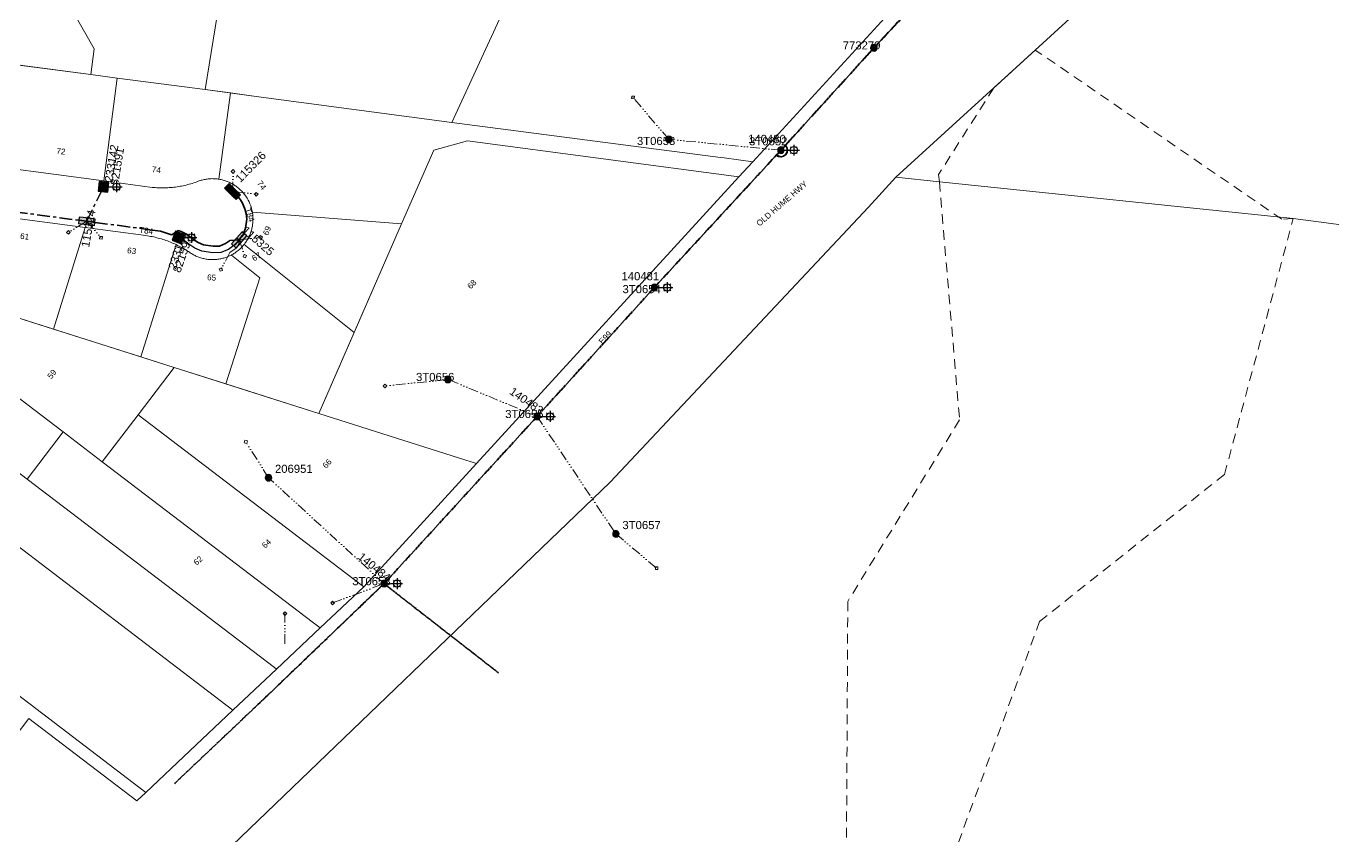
# Model space of a CAD drawing. Header units: metres. Extents: x 267072 to 270320, y 6186424 to 6191197.
# Drawn here: x 268296.5 to 268700.4, y 6186863.2 to 6187113.6 of the extents above; entities that cross this region are included whole.
import ezdxf
from ezdxf.enums import TextEntityAlignment as Align

# ---------------------------------------------------------------- set-up
doc = ezdxf.new("R2010")
doc.units = ezdxf.units.M
for name, pattern in [('Cable Exist OH', [1, 1, 0]), ('Cable Exist UG', [7, 4, -1, 1, -1]), ('Dash', [5, 3, -2]), ('DASHED', [19.05, 12.7, -6.35]), ('PHANTOMX2', [6.6, 3, -0.75, 0.2, -0.75, 0.2, -0.75, 0.2, -0.75])]:
    doc.linetypes.add(name, pattern=pattern)
doc.layers.get('0').update_dxf_attribs({"color": 6})
for name, color, linetype, lineweight in [('_User_HV_Exist', 1, 'Continuous', 35), ('_User_LV_Exist', 5, 'Continuous', 35), ('Cadastre Buildings_SP_EXT', 78, 'Continuous', 15), ('Cadastre Easements_SP_EXT', 58, 'DASHED', 15), ('Cadastre Land Parcels_SP_EXT', 118, 'Continuous', 15), ('Cadastre Roads_SP_EXT', 218, 'Continuous', 15), ('Mains_HV_EXT', 13, 'Continuous', 25), ('Mains_LV_EXT', 163, 'Continuous', 25), ('Mains_LV_SL_EXT', 135, 'Continuous', 25), ('Mains_SL_EXT', 131, 'Continuous', 25), ('Services_SP_EXT', 42, 'PHANTOMX2', 20)]:
    doc.layers.add(name, color=color, linetype=linetype, lineweight=lineweight)
for name, color, linetype in [('Equip_SP_SL_EXT', 7, 'Continuous'), ('SupportsOH_SP_TR_HV_LV_SL_EXT', 7, 'Continuous'), ('SupportsUG_SP_LV_EXT', 7, 'Continuous'), ('SupportsUG_SP_LV_SL_EXT', 7, 'Continuous')]:
    doc.layers.add(name, color=color, linetype=linetype)
doc.styles.add('COLUMN_LABEL', font='arial.ttf', dxfattribs={"height": 2})
doc.styles.add('iecARIAL', font='arial.ttf', dxfattribs={"height": 2})
doc.styles.add('POLE_LABEL', font='arial.ttf', dxfattribs={"height": 2})
doc.styles.add('SL_LABEL', font='arial.ttf', dxfattribs={"height": 2})
doc.styles.get("Standard").update_dxf_attribs({"font": 'arial.ttf'})

# ---------------------------------------------------------------- blocks, each defined once
blk = doc.blocks.new('COLUMN_EXT')
blk.add_hatch(color=256).paths.add_polyline_path([(1.5, -1.5), (1.5, 1.5), (-1.5, 1.5), (-1.5, -1.5)])
blk.add_lwpolyline([(1.5, 1.5), (-1.5, 1.5), (-1.5, -1.5), (1.5, -1.5)], close=True)
at = {"flags": 9}
for tag, style, p in [('STRUCTURE_PLANT_NUMBER', 'POLE_LABEL', (-1.81, -0.03)), ('STREET_CODE', 'COLUMN_LABEL', (-1.81, 0.2))]:
    blk.add_attdef(tag, text='', height=0.2, rotation=180, dxfattribs=dict(at, style=style)).set_placement(p, align=Align.MIDDLE_LEFT)
for tag, p in [('COLUMN_TYPE', (-1.81, 0.4)), ('STREETNAME', (-1.81, 1.6)), ('OWNED_BY', (-1.81, 0.6)), ('LOCATION', (-1.81, 1.4)), ('SUBURB', (-1.81, 1.8)), ('LEGEND', (-1.81, 1.2)), ('USAGE', (-1.81, 1)), ('NOTES', (-1.81, 2)), ('STATE', (-1.81, 0.8))]:
    blk.add_attdef(tag, text='', height=0.2, rotation=180, dxfattribs=at).set_placement(p, align=Align.MIDDLE_LEFT)
at = {"flags": 1}
blk.add_attdef('Z', (-1.81, 2.35), '', height=0.2, rotation=180, dxfattribs=at)
at = {"style": 'COLUMN_LABEL', "width": 0.9, "flags": 8}
blk.add_attdef('ASSET_NUM', text='', height=2, rotation=270, dxfattribs=at).set_placement((2, -4), align=Align.MIDDLE_LEFT)
blk = doc.blocks.new('PILLAR_EXT')
blk.add_hatch(color=256).paths.add_polyline_path([(-2.5, 1), (-2.5, -1), (2.5, -1), (2.5, 1)])
for p, q in [((-2.5, 0), (2.5, 0)), ((0, 1), (0, -1))]:
    blk.add_line(p, q)
at = {"ltscale": 10}
blk.add_line((2.5, 0), (-2.5, 0), dxfattribs=at)
blk.add_lwpolyline([(-2.5, -1), (-1.25, -1), (1.25, -1), (2.5, -1), (2.5, 1), (-2.5, 1)], close=True)
at = {"width": 0.9, "flags": 8}
blk.add_attdef('ASSET_NUM', text='', height=2, rotation=90, dxfattribs=at).set_placement((-2, 4), align=Align.MIDDLE_LEFT)
for tag, p, flags in [('OWNED_BY', (0, -0.2), 9), ('STATE', (0, -0.4), 9), ('SUPPORT_TYPE', (0, -0.6), 9), ('STREETNAME', (0, -1.8), 9), ('SUBURB', (0, -2), 1), ('USAGE', (0, -0.8), 9), ('LEGEND', (0, -1), 9), ('LOCATION', (0, -1.2), 9), ('NOTES', (0, -1.4), 9), ('PARENT', (0, -1.6), 9)]:
    blk.add_attdef(tag, p, '', height=0.2, dxfattribs=dict(flags=flags))
blk = doc.blocks.new('SL_LANTERN_EXT')
at = {"flags": 9}
for tag, p in [('LRATECODE', (-7.4, 0)), ('LOUTREACHVOCAB', (-7.2, 0)), ('LOUTREACH', (-7, 0)), ('LANTNUMBER', (-6.6, 0)), ('LNEW', (-6.4, 0)), ('LMASTVOCAB', (-6.2, 0)), ('LMAST', (-6, 0)), ('LLAMPVOCAB', (-5.8, 0)), ('LLAMP', (-5.6, 0)), ('LEXIST', (-5.4, 0)), ('LCHARGE3PERCENT', (-5.2, 0)), ('LCHARGE3', (-5, 0)), ('LCHARGE2PERCENT', (-4.8, 0)), ('LCHARGE2', (-4.6, 0)), ('LCHARGE1PERCENT', (-4.4, 0)), ('LCHARGE1', (-4.2, 0)), ('LCATEGORY', (-4, 0)), ('LBRACKETVOCAB', (-3.8, 0)), ('LBRACKET', (-3.6, 0)), ('LKINGHEIGHT', (-3.4, 0)), ('CREPLACE', (-3.2, 0)), ('CREMOVE', (-3, 0)), ('CNUMBER', (-2.8, 0)), ('CNEW', (-2.6, 0)), ('CEXIST', (-2.4, 0)), ('USAGE', (-2.2, 0)), ('STATE', (-2, 0)), ('OWNED_BY', (-1.8, 0)), ('ORIENTATION', (-1.6, 0)), ('OPERATING_VOLTAGE', (-1.4, 0)), ('NO_PHASES', (-1.2, 0)), ('LANTERN_TYPE', (-1, 0)), ('LANTERN_PURPOSE', (-0.8, 0)), ('CONTROL_TYPE', (-0.6, 0)), ('CONSTRUCTED_VOLTAGE', (-0.4, 0))]:
    blk.add_attdef(tag, text='', height=0.001, rotation=270, dxfattribs=at).set_placement(p, align=Align.MIDDLE_LEFT)
at = {"style": 'SL_LABEL', "flags": 9}
blk.add_attdef('STREET_CODE', text='', height=0.001, rotation=270, dxfattribs=at).set_placement((0, 0), align=Align.MIDDLE_LEFT)
at = {"flags": 1}
blk.add_attdef('Z', (0, 0), '', height=0.001, rotation=270, dxfattribs=at)
at = {"flags": 9}
for tag, p in [('LREMOVE', (0, -7.6)), ('LREPLACE', (0, -7.8)), ('LTYPE', (0, -8)), ('LTYPEVOCAB', (0, -8.2)), ('LEGEND', (0, -8.4)), ('SUBURB', (0, -8.6)), ('STREETNAME', (0, -8.8)), ('LOCATION', (0, -9)), ('NOTES', (0, -9.2)), ('MAINTAINED_BY', (0, -9.86))]:
    blk.add_attdef(tag, text='', height=0.001, dxfattribs=at).set_placement(p, align=Align.MIDDLE_LEFT)
blk.add_attdef('OPERATED_BY', (0, -9.61), '', height=0.001, dxfattribs=at)
blk.add_wipeout([(5.69, 0), (5.06, -1.06), (4, -1.69), (2.94, -1.06), (2.31, 0), (2.94, 1.06), (4, 1.69), (5.06, 1.06)])
for p, q in [((0, 0), (4, 0)), ((2.94, 1.06), (3.2, 0.8)), ((4, 1.69), (4, 0)), ((5.06, 1.06), (4.8, 0.8)), ((2.94, -1.06), (3.2, -0.8)), ((4, 0), (5.69, 0)), ((4, 0), (4, -1.69)), ((5.06, -1.06), (4.8, -0.8))]:
    blk.add_line(p, q)
blk.add_circle((4, 0), 1.12)
at = {"width": 0.9}
blk.add_attdef('LNUMBER', text='', height=1, dxfattribs=at).set_placement((7, -1), align=Align.MIDDLE_LEFT)
blk = doc.blocks.new('CCP_EXT')
blk.add_wipeout([(0, 0.57), (0.57, 0), (0, -0.57), (-0.57, 0)])
blk.add_lwpolyline([(-0.57, 0), (0, 0.57), (0.57, 0), (0, -0.57), (-0.57, 0)])
at = {"flags": 1}
blk.add_attdef('Z', (0, 0), '', height=0.2, dxfattribs=at)
at = {"flags": 9}
for tag, p in [('CCP_TYPE', (0, 0)), ('CONSTRUCTED_VOLTAGE', (0, -0.2)), ('OPERATING_VOLTAGE', (0, -0.6)), ('ORIENTATION', (0, -0.8)), ('OWNED_BY', (0, -1)), ('STATE', (0, -1.8)), ('NO_PHASES', (0, -0.4)), ('USAGE', (0, -1.2)), ('LEGEND', (0, -1.4)), ('LIFE_SUPPORT', (0, -1.6)), ('NOTES', (0, -2))]:
    blk.add_attdef(tag, text='', height=0.2, dxfattribs=at).set_placement(p, align=Align.MIDDLE_LEFT)
blk = doc.blocks.new('POLE_EXT')
blk.add_hatch(color=256).paths.add_polyline_path([(-1, 0, 1), (1, 0, 1)])
blk.add_lwpolyline([(-1, 0, 1), (1, 0, 1)], format="xyb", close=True)
at = {"flags": 8}
blk.add_attdef('pNumber', text='', height=2, dxfattribs=at).set_placement((2.5, 2.5), align=Align.MIDDLE_CENTER)
at = {"style": 'POLE_LABEL', "flags": 9}
for tag, p in [('STRUCTURE_PLANT_NUMBER', (1.35, 0.03)), ('STREET_CODE', (1.35, -0.2))]:
    blk.add_attdef(tag, text='', height=0.2, dxfattribs=at).set_placement(p, align=Align.MIDDLE_LEFT)
at = {"flags": 9}
for tag, p in [('OWNED_BY', (1.35, -0.4)), ('SPECIAL_USE', (1.35, -0.8)), ('STATE', (1.35, -1)), ('cLV', (1.35, -1.4)), ('hDepth', (1.35, -1.6)), ('hDia', (1.35, -1.8)), ('cHV', (1.35, -2)), ('cLinedev', (1.35, -3.4)), ('pExisting', (1.35, -3.8)), ('PARENT', (1.35, -0.6)), ('USAGE', (1.35, -1.2)), ('LBRACKET', (1.35, -2.2)), ('LExisting', (1.35, -2.4)), ('LANTNUMBER', (1.35, -2.6)), ('LOther', (1.35, -2.8)), ('LRemove', (1.35, -3)), ('LEGEND', (1.35, -3.2)), ('LOCATION', (1.35, -3.6)), ('PFNUMBER', (1.35, -4)), ('pFooting', (1.35, -4.4)), ('pNew', (1.35, -4.6)), ('pRelocate', (1.35, -5)), ('pRemove', (1.35, -5.2)), ('pReplace', (1.35, -5.4)), ('pStay', (1.35, -5.6)), ('pType', (1.35, -5.8)), ('cspan', (1.35, -6)), ('STREETNAME', (1.35, -6.2)), ('SUBURB', (1.35, -6.4)), ('OPERATED_BY', (1.36, -7.01)), ('NEWPFNUMBER', (1.35, -4.2)), ('NOTES', (1.35, -6.6)), ('MAINTAINED_BY', (1.36, -6.81))]:
    blk.add_attdef(tag, text='', height=0.2, dxfattribs=at).set_placement(p, align=Align.MIDDLE_LEFT)
at = {"flags": 1}
blk.add_attdef('Z', (1.35, -7.33), '', height=0.2, dxfattribs=at)

msp = doc.modelspace()

# ---------------------------------------------------------------- linework, layer by layer
at = {"layer": '_User_LV_Exist', "linetype": 'Cable Exist UG'}
for points in [[(268254.3959, 6187066.0902), (268256.1787, 6187066.5039), (268256.1787, 6187066.5039), (268262.0025, 6187064.6639), (268262.204, 6187064.4766), (268262.204, 6187064.4766), (268271.5623, 6187055.4664), (268271.831, 6187055.6819), (268271.831, 6187055.6819), (268276.3682, 6187059.2108), (268279.0872, 6187058.0359), (268279.0872, 6187058.0359), (268315.2543, 6187053.2354)], [(268362.3783, 6187047.4815), (268363.3397, 6187048.8386), (268363.3397, 6187048.8386), (268363.5934, 6187049.1969), (268364.3474, 6187051.116), (268364.7701, 6187053.8637), (268364.4834, 6187055.6686), (268364.3698, 6187056.234), (268364.2296, 6187056.7796), (268364.0595, 6187057.3179), (268363.8621, 6187057.8457), (268363.6365, 6187058.3603), (268363.3827, 6187058.8644), (268363.1024, 6187059.3543), (268362.7975, 6187059.8264), (268362.4662, 6187060.2827), (268362.1114, 6187060.7206), (268361.7332, 6187061.1392), (268361.3344, 6187061.5358), (268360.3347, 6187062.4224)]]:
    msp.add_lwpolyline(points, dxfattribs=at)
at = {"layer": 'Cadastre Easements_SP_EXT', "linetype": 'Dash'}
msp.add_lwpolyline([(268581.1844, 6186851.7876), (268609.7565, 6186929.5097), (268666.8758, 6186974.9383), (268688.1207, 6187054.0749), (268684.5905, 6187053.8507), (268608.4086, 6187106.1789), (268608.4086, 6187106.1789), (268595.5668, 6187094.4466), (268578.5391, 6187067.7318), (268578.7635, 6187065.4352), (268585.0119, 6186991.8345), (268550.4603, 6186935.7228), (268550.0589, 6186860.4247)], dxfattribs=at)
at = {"layer": 'Cadastre Land Parcels_SP_EXT', "linetype": 'Continuous'}
for points in [[(268648.5073, 6187264.8682), (268620.5603, 6187272.0166), (268616.109, 6187273.1545), (268606.1728, 6187275.6963), (268589.1609, 6187284.8874), (268579.6731, 6187290.0141), (268568.4304, 6187296.0883), (268513.1642, 6187223.223), (268496.1959, 6187232.3843), (268467.3684, 6187169.3209), (268444.7186, 6187119.7703), (268428.0441, 6187083.7373), (268511.0793, 6187072.9657), (268512.2828, 6187072.8065), (268521.1187, 6187071.6434), (268573.2217, 6187128.5935), (268590.1513, 6187147.0966), (268596.5126, 6187154.0492), (268606.081, 6187164.5073), (268648.5073, 6187264.8682)], [(268931.0824, 6187161.4249), (268932.5758, 6187172.464), (268786.483, 6187219.4797), (268754.5947, 6187239.7343), (268734.934, 6187221.7715), (268712.6679, 6187201.4298), (268608.4085, 6187106.179), (268595.5669, 6187094.4466), (268565.3375, 6187066.8293), (268578.7636, 6187065.4351), (268688.1208, 6187054.0747), (268912.558, 6187024.4701), (268931.0824, 6187161.4249)], [(268317.572, 6187106.4978), (268311.2142, 6187117.8232), (268311.8962, 6187128.4433), (268331.7732, 6187154.7351), (268308.0122, 6187157.8865), (268267.9598, 6187104.976), (268316.5433, 6187098.5793), (268317.572, 6187106.4978)], [(268324.6397, 6187097.5133), (268316.5432, 6187098.5793), (268293.4661, 6187101.6174), (268289.4134, 6187069.8315), (268320.5458, 6187065.7224), (268324.6397, 6187097.5133)], [(268359.6427, 6187092.9057), (268351.8795, 6187093.9272), (268324.6397, 6187097.5133), (268320.5458, 6187065.7224), (268335.451, 6187063.7276), (268335.9328, 6187063.6809), (268336.4144, 6187063.6421), (268336.8974, 6187063.6114), (268337.3803, 6187063.5876), (268337.863, 6187063.5707), (268338.3471, 6187063.5619), (268338.8294, 6187063.5609), (268339.3132, 6187063.567), (268339.7967, 6187063.582), (268340.2793, 6187063.6031), (268340.7625, 6187063.632), (268341.2439, 6187063.6678), (268341.725, 6187063.7127), (268342.206, 6187063.7645), (268342.6851, 6187063.8231), (268343.1642, 6187063.8898), (268343.6412, 6187063.9633), (268344.1174, 6187064.0458), (268344.5925, 6187064.1343), (268345.0658, 6187064.2306), (268345.5372, 6187064.3338), (268346.0085, 6187064.4461), (268346.4763, 6187064.5632), (268346.943, 6187064.6893), (268347.4071, 6187064.8222), (268347.8686, 6187064.963), (268348.3291, 6187065.1108), (268348.7869, 6187065.2644), (268349.2421, 6187065.4261), (268349.6945, 6187065.5955), (268349.9902, 6187065.7043), (268350.2903, 6187065.8054), (268350.5913, 6187065.8984), (268350.895, 6187065.9845), (268351.2006, 6187066.0628), (268351.5089, 6187066.1322), (268351.8181, 6187066.1946), (268352.1291, 6187066.2491), (268352.4413, 6187066.2956), (268352.7544, 6187066.3343), (268353.0685, 6187066.3651), (268353.3837, 6187066.3878), (268353.6991, 6187066.4026), (268354.0155, 6187066.4095), (268354.3305, 6187066.4074), (268354.6464, 6187066.3984), (268354.9627, 6187066.3803), (268355.2773, 6187066.3553), (268355.5914, 6187066.3224), (268355.9049, 6187066.2804), (268356.0977, 6187066.2504), (268359.6427, 6187092.9057)], [(268428.044, 6187083.7373), (268367.6682, 6187091.8488), (268359.6427, 6187092.9057), (268356.0977, 6187066.2504), (268356.2169, 6187066.2315), (268356.5284, 6187066.1745), (268356.8374, 6187066.1086), (268357.1451, 6187066.0357), (268357.4513, 6187065.9557), (268357.7544, 6187065.8668), (268358.0561, 6187065.7708), (268358.3554, 6187065.6669), (268358.6517, 6187065.5558), (268358.9448, 6187065.4377), (268359.2357, 6187065.3117), (268359.5226, 6187065.1785), (268359.8064, 6187065.0373), (268360.0862, 6187064.8891), (268360.3622, 6187064.7348), (268360.6357, 6187064.5724), (268360.9037, 6187064.404), (268361.167, 6187064.2285), (268361.427, 6187064.0469), (268361.6815, 6187063.8583), (268362.2047, 6187063.4395), (268362.7063, 6187062.9923), (268363.1815, 6187062.5196), (268363.6316, 6187062.0214), (268364.0535, 6187061.5006), (268364.4479, 6187060.9572), (268364.8114, 6187060.3941), (268365.1449, 6187059.8115), (268365.4468, 6187059.2121), (268365.716, 6187058.5979), (268365.9509, 6187057.97), (268366.1532, 6187057.3303), (268366.3202, 6187056.6798), (268366.452, 6187056.0225), (268412.541, 6187052.4167), (268422.4804, 6187075.2503), (268432.9511, 6187078.0629), (268516.7423, 6187067.0185), (268521.1186, 6187071.6435), (268512.2827, 6187072.8066), (268511.0793, 6187072.9657), (268428.044, 6187083.7373)], [(268516.7424, 6187067.0185), (268432.9512, 6187078.0629), (268422.4805, 6187075.2503), (268412.5411, 6187052.4167), (268387.0205, 6186993.7932), (268430.4294, 6186980.0439), (268435.6813, 6186978.33), (268516.7424, 6187067.0185)], [(268412.541, 6187052.4167), (268366.452, 6187056.0225), (268366.5016, 6187055.7152), (268366.5432, 6187055.4058), (268366.578, 6187055.0963), (268366.6039, 6187054.7855), (268366.6224, 6187054.4745), (268366.6334, 6187054.1634), (268366.6363, 6187053.8511), (268366.6317, 6187053.5395), (268366.6189, 6187053.2278), (268366.5985, 6187052.9169), (268366.5708, 6187052.6067), (268366.5348, 6187052.2964), (268366.4914, 6187051.9869), (268366.4397, 6187051.6792), (268366.3797, 6187051.3732), (268366.3131, 6187051.0681), (268366.2391, 6187050.7648), (268366.1576, 6187050.4633), (268366.0677, 6187050.1646), (268365.9712, 6187049.8677), (268365.8664, 6187049.5736), (268365.755, 6187049.2822), (268365.6361, 6187048.9928), (268365.5104, 6187048.7081), (268365.3765, 6187048.4251), (268365.2359, 6187048.145), (268365.0903, 6187047.8698), (268364.9362, 6187047.5984), (268364.7763, 6187047.3307), (268364.6106, 6187047.0669), (268364.4365, 6187046.8079), (268364.2574, 6187046.5527), (268364.0715, 6187046.3022), (268363.8798, 6187046.0567), (268397.9407, 6187018.8789), (268412.541, 6187052.4167)], [(268342.9086, 6187046.0053), (268342.464, 6187046.2141), (268342.0172, 6187046.4158), (268341.5655, 6187046.6096), (268341.1124, 6187046.7973), (268340.6552, 6187046.9779), (268340.1967, 6187047.1516), (268339.7342, 6187047.3182), (268339.2686, 6187047.4777), (268338.8006, 6187047.6302), (268338.3304, 6187047.7757), (268337.8587, 6187047.9132), (268337.3839, 6187048.0436), (268336.9085, 6187048.1662), (268336.43, 6187048.2805), (268335.9516, 6187048.389), (268335.4702, 6187048.4885), (268334.9872, 6187048.581), (268334.5029, 6187048.6654), (268334.017, 6187048.7418), (268333.5306, 6187048.8113), (268314.823, 6187051.3174), (268304.9382, 6187019.8759), (268331.9462, 6187011.2944), (268342.9086, 6187046.0053)], [(268354.2092, 6187041.3745), (268353.8942, 6187041.3776), (268353.5799, 6187041.3887), (268353.2661, 6187041.4077), (268352.9522, 6187041.4348), (268352.6397, 6187041.4697), (268352.3278, 6187041.5128), (268352.0166, 6187041.5628), (268351.7077, 6187041.6207), (268351.4001, 6187041.6877), (268351.0941, 6187041.7616), (268350.7904, 6187041.8436), (268350.4881, 6187041.9326), (268350.1889, 6187042.0296), (268349.8919, 6187042.1346), (268349.5981, 6187042.2467), (268349.3057, 6187042.3669), (268349.0182, 6187042.493), (268348.7321, 6187042.6272), (268348.45, 6187042.7674), (268348.1718, 6187042.9157), (268347.8975, 6187043.071), (268347.6272, 6187043.2334), (268347.3608, 6187043.4029), (268347.0984, 6187043.5784), (268346.6968, 6187043.85), (268346.2919, 6187044.1165), (268345.8815, 6187044.3749), (268345.468, 6187044.6273), (268345.0514, 6187044.8736), (268344.6291, 6187045.1138), (268344.2045, 6187045.347), (268343.7759, 6187045.5722), (268343.3435, 6187045.7922), (268342.9086, 6187046.0053), (268331.9462, 6187011.2944), (268342.2526, 6187008.0189), (268358.2485, 6187002.936), (268368.7076, 6187035.7857), (268359.9484, 6187042.8079), (268359.6675, 6187042.6636), (268359.3849, 6187042.5281), (268359.0971, 6187042.3987), (268358.8074, 6187042.278), (268358.5151, 6187042.1643), (268358.2194, 6187042.0574), (268357.9201, 6187041.9584), (268357.6199, 6187041.8664), (268357.3169, 6187041.7832), (268357.0129, 6187041.706), (268356.7063, 6187041.6377), (268356.3971, 6187041.5772), (268356.0876, 6187041.5248), (268355.7771, 6187041.4792), (268355.4647, 6187041.4426), (268355.1522, 6187041.4129), (268354.8386, 6187041.3922), (268354.524, 6187041.3794), (268354.2092, 6187041.3745)], [(268397.9407, 6187018.8789), (268363.8798, 6187046.0567), (268363.6878, 6187045.8231), (268363.4906, 6187045.5943), (268363.2877, 6187045.3694), (268363.0796, 6187045.1503), (268362.8665, 6187044.9361), (268362.6483, 6187044.7276), (268362.4242, 6187044.5241), (268362.1958, 6187044.3254), (268361.964, 6187044.1325), (268361.7263, 6187043.9466), (268361.4843, 6187043.7654), (268361.2372, 6187043.5902), (268360.9876, 6187043.4207), (268360.7335, 6187043.2582), (268360.4753, 6187043.1015), (268360.2136, 6187042.9518), (268359.9484, 6187042.8079), (268368.7076, 6187035.7857), (268358.2485, 6187002.936), (268387.0204, 6186993.7933), (268397.9407, 6187018.8789)], [(268331.1382, 6186993.4179), (268342.2527, 6187008.0188), (268265.1435, 6187032.5216), (268259.4613, 6187025.0602), (268307.9365, 6186988.0973), (268320.055, 6186978.8565), (268331.1382, 6186993.4179)], [(268307.9365, 6186988.0973), (268259.4613, 6187025.0602), (268248.3804, 6187010.5088), (268296.8589, 6186973.546), (268307.9365, 6186988.0973)], [(268435.6813, 6186978.33), (268430.4294, 6186980.0439), (268387.0205, 6186993.7932), (268342.2527, 6187008.0188), (268331.1382, 6186993.4179), (268397.5063, 6186942.8355), (268400.8544, 6186940.2414), (268435.6813, 6186978.33)], [(268400.8544, 6186940.2414), (268397.5063, 6186942.8355), (268331.1382, 6186993.4179), (268320.055, 6186978.8565), (268385.343, 6186929.0751), (268387.3808, 6186927.521), (268400.8544, 6186940.2414)], [(268387.3808, 6186927.521), (268385.343, 6186929.0751), (268320.055, 6186978.8565), (268307.9365, 6186988.0973), (268296.8589, 6186973.546), (268373.2375, 6186915.3102), (268373.9065, 6186914.8005), (268387.3808, 6186927.521)], [(268347.1102, 6186889.4966), (268360.433, 6186902.0771), (268285.777, 6186958.9985), (268274.7062, 6186944.4424), (268263.6354, 6186929.8862), (268333.4854, 6186876.63), (268347.1102, 6186889.4966)], [(268263.6354, 6186929.8862), (268259.053, 6186933.3798), (268247.9638, 6186918.837), (268236.8746, 6186904.2943), (268241.4578, 6186900.7999), (268277.4164, 6186873.3843), (268279.7594, 6186876.4583), (268297.374, 6186899.5588), (268330.788, 6186874.0835), (268333.4854, 6186876.63), (268263.6354, 6186929.8862)]]:
    msp.add_lwpolyline(points, close=True, dxfattribs=at)
for points in [[(268311.2141, 6187117.8232), (268317.5719, 6187106.4978), (268316.5432, 6187098.5793), (268324.6397, 6187097.5133), (268351.8795, 6187093.9272), (268361.2378, 6187151.859)], [(268361.2378, 6187151.859), (268351.8795, 6187093.9272), (268367.6682, 6187091.8488), (268428.044, 6187083.7373), (268444.7185, 6187119.7703)], [(268912.558, 6187024.4701), (268688.1208, 6187054.0747), (268578.7636, 6187065.4351), (268565.3375, 6187066.8293), (268556.896, 6187057.6401), (268477.0553, 6186972.601), (268352.2364, 6186852.664), (268324.8152, 6186826.7495), (268413.5629, 6186811.7353), (268523.2139, 6186794.394), (268528.5455, 6186793.5814), (268867.4685, 6186741.9512)], [(268265.1434, 6187032.5216), (268304.9382, 6187019.8759), (268314.823, 6187051.3174), (268314.823, 6187051.3174), (268278.8677, 6187056.0634)]]:
    msp.add_lwpolyline(points, dxfattribs=at)
at = {"layer": 'Mains_HV_EXT', "linetype": 'Continuous'}
msp.add_lwpolyline([(268528.4367, 6187073.7462, 0.99999985), (268531.1898, 6187076.7011)], format="xyb", dxfattribs=at)
at = {"layer": 'Mains_LV_EXT', "linetype": 'Continuous'}
msp.add_lwpolyline([(268528.3777, 6187073.6832, 0.97642248), (268531.175, 6187076.6851)], format="xyb", dxfattribs=at)
at = {"layer": 'Mains_LV_EXT', "linetype": 'Cable Exist UG'}
for points in [[(268254.3959, 6187066.0902), (268256.1787, 6187066.5039), (268256.1787, 6187066.5039), (268262.0025, 6187064.6639), (268262.204, 6187064.4766), (268262.204, 6187064.4766), (268271.5623, 6187055.4664), (268271.831, 6187055.6819), (268271.831, 6187055.6819), (268276.3682, 6187059.2108), (268279.0872, 6187058.0359), (268279.0872, 6187058.0359), (268315.2543, 6187053.2354)], [(268362.3783, 6187047.4815), (268363.3397, 6187048.8386), (268363.3397, 6187048.8386), (268363.5934, 6187049.1969), (268364.3474, 6187051.116), (268364.7701, 6187053.8637), (268364.4834, 6187055.6686), (268364.3698, 6187056.234), (268364.2296, 6187056.7796), (268364.0595, 6187057.3179), (268363.8621, 6187057.8457), (268363.6365, 6187058.3603), (268363.3827, 6187058.8644), (268363.1024, 6187059.3543), (268362.7975, 6187059.8264), (268362.4662, 6187060.2827), (268362.1114, 6187060.7206), (268361.7332, 6187061.1392), (268361.3344, 6187061.5358), (268360.3347, 6187062.4224)]]:
    msp.add_lwpolyline(points, dxfattribs=at)

# ---------------------------------------------------------------- block references
at = {"layer": 'SupportsOH_SP_TR_HV_LV_SL_EXT'}
ref = msp.add_blockref('POLE_EXT', (268558.5634, 6187106.8731), dxfattribs=at)
ref.add_attrib('ASSET_NUM', '773279', dxfattribs={"layer": '0', "height": 2.5, "style": 'POLE_LABEL'}).set_placement((268560.5634, 6187107.6231), align=Align.MIDDLE_RIGHT)
ref = msp.add_blockref('POLE_EXT', (268495.1467, 6187078.5702), dxfattribs=at)
ref.add_attrib('ASSET_NUM', '3T0653', dxfattribs={"layer": '0', "height": 2.5, "style": 'POLE_LABEL'}).set_placement((268497.1467, 6187079.3202), align=Align.TOP_RIGHT)
ref = msp.add_blockref('POLE_EXT', (268426.878, 6187004.354), dxfattribs=at)
ref.add_attrib('ASSET_NUM', '3T0656', dxfattribs={"layer": '0', "height": 2.5, "style": 'POLE_LABEL'}).set_placement((268428.878, 6187005.104), align=Align.MIDDLE_RIGHT)
ref = msp.add_blockref('POLE_EXT', (268371.434, 6186973.964), dxfattribs=at)
ref.add_attrib('ASSET_NUM', '206951', dxfattribs={"layer": '0', "height": 2.5, "style": 'POLE_LABEL'}).set_placement((268373.434, 6186974.714), align=Align.BOTTOM_LEFT)
ref = msp.add_blockref('POLE_EXT', (268478.809, 6186956.569), dxfattribs=at)
ref.add_attrib('ASSET_NUM', '3T0657', dxfattribs={"layer": '0', "height": 2.5, "style": 'POLE_LABEL'}).set_placement((268480.809, 6186957.319), align=Align.BOTTOM_LEFT)
at = {"layer": 'SupportsUG_SP_LV_EXT'}
ref = msp.add_blockref('PILLAR_EXT', (268360.3346, 6187062.4224), dxfattribs=dict(at, rotation=315.4403326567901))
ref.add_attrib('ASSET_NUM', '115326', dxfattribs={"layer": '0', "height": 2.5, "rotation": 45.440333, "style": 'iecARIAL'}).set_placement((268361.8346, 6187065.9224), align=Align.MIDDLE_LEFT)
ref = msp.add_blockref('PILLAR_EXT', (268315.274, 6187053.2328), dxfattribs=dict(at, rotation=172.6542312564728))
ref.add_attrib('ASSET_NUM', '115324', dxfattribs={"layer": '0', "height": 2.5, "rotation": 79.999629, "style": 'iecARIAL'}).set_placement((268316.774, 6187056.7328), align=Align.MIDDLE_RIGHT)
ref = msp.add_blockref('PILLAR_EXT', (268362.3784, 6187047.4815), dxfattribs=dict(at, rotation=228.7653625595916))
ref.add_attrib('ASSET_NUM', '115325', dxfattribs={"layer": '0', "height": 2.5, "rotation": 318.765362, "style": 'iecARIAL'}).set_placement((268363.8784, 6187050.9815), align=Align.MIDDLE_LEFT)
at = {"layer": 'SupportsUG_SP_LV_SL_EXT'}
ref = msp.add_blockref('COLUMN_EXT', (268320.4735, 6187063.9063), dxfattribs=dict(at, rotation=354.2280153921122))
ref.add_attrib('ASSET_NUM', '821591', dxfattribs={"layer": '0', "height": 2.5, "rotation": 80.738465, "style": 'COLUMN_LABEL'}).set_placement((268322.4735, 6187064.6563), align=Align.TOP_LEFT)
ref = msp.add_blockref('COLUMN_EXT', (268343.59, 6187048.214), dxfattribs=dict(at, rotation=338.6930164674172))
ref.add_attrib('ASSET_NUM', '821592', dxfattribs={"layer": '0', "height": 2.5, "rotation": 71.016783, "style": 'COLUMN_LABEL'}).set_placement((268345.59, 6187048.964), align=Align.TOP_RIGHT)

# ---------------------------------------------------------------- texts
at = {"layer": 'Cadastre Land Parcels_SP_EXT'}
for s, rotation, p in [('72', 352.569438, (268305.799, 6187074.1685)), ('74', 352.557559, (268335.2955, 6187068.4502)), ('74', 306.406183, (268367.7924, 6187064.9631)), ('69', 70.261811, (268371.3419, 6187048.7)), ('61', 352.568761, (268294.5737, 6187047.8478)), ('63', 352.524263, (268327.6534, 6187043.4023)), ('67', 33.120687, (268367.0173, 6187040.783)), ('65', 355.935814, (268352.4036, 6187035.0584)), ('68', 46.693974, (268433.978, 6187032.1309)), ('59', 51.78339, (268304.3312, 6187004.3288)), ('66', 48.125122, (268389.269, 6186976.6687)), ('64', 42.561741, (268370.3796, 6186951.9912)), ('62', 42.302635, (268349.2455, 6186946.7438))]:
    msp.add_text(s, height=1.8, rotation=rotation, dxfattribs=at).set_placement(p)
at = {"layer": 'Cadastre Roads_SP_EXT'}
msp.add_text('OLD HUME HWY', height=1.8, rotation=40.775924, dxfattribs=at).set_placement((268523.1424, 6187051.5541))
at = {"layer": 'Mains_LV_EXT'}
for s, rotation, p in [('T84', 287.546066, (268364.1503, 6187057.0308)), ('T84', 352.439395, (268331.3794, 6187049.7275)), ('E99', 45.580739, (268474.5741, 6187015.0542))]:
    msp.add_text(s, height=1.8, rotation=rotation, dxfattribs=at).set_placement(p)

# ---------------------------------------------------------------- next in the draw order: block references
at = {"layer": 'Equip_SP_SL_EXT'}
ref = msp.add_blockref('SL_LANTERN_EXT', (268529.8038, 6187075.2104), dxfattribs=at)
ref.add_attrib('ASSET_NUM', '140480', dxfattribs={"layer": '0', "height": 2.5, "style": 'iecARIAL'}).set_placement((268531.3038, 6187076.7104), align=Align.BOTTOM_RIGHT)
ref = msp.add_blockref('SL_LANTERN_EXT', (268320.4735, 6187063.9063), dxfattribs=at)
ref.add_attrib('ASSET_NUM', '233142', dxfattribs={"layer": '0', "height": 2.5, "rotation": 80.738465, "style": 'iecARIAL'}).set_placement((268321.9735, 6187065.4063), align=Align.MIDDLE_LEFT)
ref = msp.add_blockref('SL_LANTERN_EXT', (268343.59, 6187048.214), dxfattribs=at)
ref.add_attrib('ASSET_NUM', '233143', dxfattribs={"layer": '0', "height": 2.5, "rotation": 72.552694, "style": 'iecARIAL'}).set_placement((268345.09, 6187049.714), align=Align.MIDDLE_RIGHT)
ref = msp.add_blockref('SL_LANTERN_EXT', (268490.6763, 6187032.7606), dxfattribs=at)
ref.add_attrib('ASSET_NUM', '140481', dxfattribs={"layer": '0', "height": 2.5, "style": 'iecARIAL'}).set_placement((268492.1763, 6187034.2606), align=Align.BOTTOM_RIGHT)
ref = msp.add_blockref('SL_LANTERN_EXT', (268454.4416, 6186992.9114), dxfattribs=at)
ref.add_attrib('ASSET_NUM', '140483', dxfattribs={"layer": '0', "height": 2.5, "rotation": 325.127394, "style": 'iecARIAL'}).set_placement((268455.9416, 6186994.4114), align=Align.MIDDLE_RIGHT)
ref = msp.add_blockref('SL_LANTERN_EXT', (268407.1631, 6186941.2127), dxfattribs=at)
ref.add_attrib('ASSET_NUM', '140484', dxfattribs={"layer": '0', "height": 2.5, "rotation": 320.760312, "style": 'iecARIAL'}).set_placement((268408.6631, 6186942.7127), align=Align.MIDDLE_RIGHT)
at = {"layer": 'Services_SP_EXT'}
for p, rotation in [((268484.0736, 6187091.5072), 129.3361953834932), ((268360.5085, 6187068.6259), 273.4403326066755), ((268367.6336, 6187061.6094), 177.4403324640036), ((268319.6576, 6187048.1305), 130.6542313391935), ((268369.0582, 6187048.2754), 186.7653626226214), ((268364.1266, 6187042.4234), 109.0670312483023), ((268356.7181, 6187038.306), 62.29718956285576), ((268407.483, 6187002.277), 184.9110551526757), ((268364.431, 6186985.039), 121.0788730724907), ((268491.367, 6186945.989), 318.7394993535622), ((268391.2408, 6186935.2327), 90.0000000000002), ((268376.5014, 6186931.9465), 88.71569366471208)]:
    msp.add_blockref('CCP_EXT', p, dxfattribs=dict(at, rotation=rotation))
msp.add_blockref('CCP_EXT', (268309.5822, 6187049.7756), dxfattribs=at)

# ---------------------------------------------------------------- next in the draw order: linework, layer by layer
at = {"layer": '_User_HV_Exist', "linetype": 'Cable Exist OH'}
for points in [[(268529.8037, 6187075.2105), (268558.5635, 6187106.8732), (268581.6254, 6187131.8526), (268609.4971, 6187162.3153)], [(268368.1684, 6186903.7981), (268407.1631, 6186941.2127), (268454.4417, 6186992.9114), (268490.6763, 6187032.7605), (268529.7906, 6187075.1962)]]:
    msp.add_lwpolyline(points, dxfattribs=at)
at = {"layer": '_User_HV_Exist', "linetype": 'Continuous'}
msp.add_lwpolyline([(268528.4367, 6187073.7462, 0.99999985), (268531.1898, 6187076.7011)], format="xyb", dxfattribs=at)
at = {"layer": '_User_LV_Exist', "linetype": 'Cable Exist OH'}
for points in [[(268529.7906, 6187075.1962), (268558.5635, 6187106.8732), (268581.67, 6187131.4367), (268609.4791, 6187162.2955)], [(268490.5783, 6187032.6566), (268490.6763, 6187032.7605), (268529.8037, 6187075.2105)], [(268454.4416, 6186992.9114), (268490.5783, 6187032.6566)], [(268407.1631, 6186941.2127), (268454.4416, 6186992.9114)], [(268368.1684, 6186903.7981), (268407.1631, 6186941.2127)]]:
    msp.add_lwpolyline(points, dxfattribs=at)
at = {"layer": '_User_LV_Exist', "linetype": 'Continuous'}
msp.add_lwpolyline([(268528.3777, 6187073.6832, 0.97642248), (268531.175, 6187076.6851)], format="xyb", dxfattribs=at)
at = {"layer": '_User_LV_Exist', "linetype": 'Cable Exist UG'}
msp.add_lwpolyline([(268315.2543, 6187053.2354), (268317.7305, 6187052.9067), (268317.7305, 6187052.9067), (268334.7957, 6187050.6417), (268338.0842, 6187050.1973), (268341.1817, 6187049.1952), (268341.6107, 6187049.0204), (268343.4968, 6187050.4116), (268343.4968, 6187050.4116), (268344.4157, 6187050.0373), (268346.2518, 6187049.1192), (268347.9759, 6187047.7781), (268349.6585, 6187046.6341), (268351.3169, 6187045.9154), (268354.3116, 6187045.5248), (268356.3083, 6187045.5803), (268358.1473, 6187046.3158), (268359.4289, 6187047.2237), (268359.4998, 6187047.301), (268362.3784, 6187047.4815)], dxfattribs=at)
at = {"layer": 'Cadastre Buildings_SP_EXT', "linetype": 'Continuous'}
msp.add_lwpolyline([(268373.9064, 6186914.8005), (268373.2375, 6186915.3102), (268296.8589, 6186973.546), (268248.3804, 6187010.5088), (268237.3003, 6186995.9593), (268285.777, 6186958.9986), (268360.433, 6186902.077), (268373.9064, 6186914.8005)], close=True, dxfattribs=at)
at = {"layer": 'Mains_HV_EXT', "linetype": 'Cable Exist OH'}
for points in [[(268529.8037, 6187075.2105), (268558.5635, 6187106.8732), (268581.6254, 6187131.8526), (268609.4971, 6187162.3153)], [(268368.1684, 6186903.7981), (268407.1631, 6186941.2127), (268454.4417, 6186992.9114), (268490.6763, 6187032.7605), (268529.7906, 6187075.1962)]]:
    msp.add_lwpolyline(points, dxfattribs=at)
at = {"layer": 'Mains_LV_EXT', "linetype": 'Cable Exist OH'}
for points in [[(268529.7906, 6187075.1962), (268558.5635, 6187106.8732), (268581.67, 6187131.4367), (268609.4791, 6187162.2955)], [(268490.5783, 6187032.6566), (268490.6763, 6187032.7605), (268529.8037, 6187075.2105)], [(268454.4416, 6186992.9114), (268490.5783, 6187032.6566)], [(268407.1631, 6186941.2127), (268454.4416, 6186992.9114)], [(268368.1684, 6186903.7981), (268407.1631, 6186941.2127)]]:
    msp.add_lwpolyline(points, dxfattribs=at)
at = {"layer": 'Mains_LV_EXT', "linetype": 'Cable Exist UG'}
msp.add_lwpolyline([(268315.2543, 6187053.2354), (268317.7305, 6187052.9067), (268317.7305, 6187052.9067), (268334.7957, 6187050.6417), (268338.0842, 6187050.1973), (268341.1817, 6187049.1952), (268341.6107, 6187049.0204), (268343.4968, 6187050.4116), (268343.4968, 6187050.4116), (268344.4157, 6187050.0373), (268346.2518, 6187049.1192), (268347.9759, 6187047.7781), (268349.6585, 6187046.6341), (268351.3169, 6187045.9154), (268354.3116, 6187045.5248), (268356.3083, 6187045.5803), (268358.1473, 6187046.3158), (268359.4289, 6187047.2237), (268359.4998, 6187047.301), (268362.3784, 6187047.4815)], dxfattribs=at)
at = {"layer": 'Mains_LV_SL_EXT', "linetype": 'Cable Exist UG'}
for points in [[(268315.274, 6187053.2328), (268320.4735, 6187063.9063)], [(268362.3784, 6187047.4815), (268361.0219, 6187046.0018), (268361.0219, 6187046.0018), (268360.759, 6187045.715), (268359.11, 6187044.5468), (268356.7201, 6187043.5909), (268354.2094, 6187043.5212), (268350.7795, 6187043.9685), (268348.69, 6187044.874), (268346.7984, 6187046.1602), (268345.1801, 6187047.4189), (268343.6586, 6187048.1797)]]:
    msp.add_lwpolyline(points, dxfattribs=at)
at = {"layer": 'Mains_SL_EXT', "linetype": 'Cable Exist OH'}
for points in [[(268490.5783, 6187032.6566), (268529.8038, 6187075.2104)], [(268454.4416, 6186992.9114), (268490.5783, 6187032.6566)], [(268407.1631, 6186941.2127), (268454.4416, 6186992.9114)], [(268407.1631, 6186941.2127), (268368.1684, 6186903.7981), (268342.3674, 6186879.3694)], [(268407.1631, 6186941.2127), (268442.5589, 6186913.641)]]:
    msp.add_lwpolyline(points, dxfattribs=at)
at = {"layer": 'Services_SP_EXT'}
for points in [[(268495.1466, 6187078.5702), (268484.0736, 6187091.5072)], [(268529.8037, 6187075.2103), (268495.1466, 6187078.5702)], [(268360.3346, 6187062.4224), (268360.5085, 6187068.6259)], [(268360.3346, 6187062.4224), (268367.6337, 6187061.6094)], [(268315.2543, 6187053.2355), (268309.5822, 6187049.7756)], [(268315.274, 6187053.2328), (268319.6576, 6187048.1305)], [(268362.3783, 6187047.4814), (268362.1688, 6187045.7729), (268362.1688, 6187045.7729), (268361.4241, 6187044.9606), (268359.4946, 6187043.5938), (268356.7182, 6187038.3061)], [(268362.3783, 6187047.4814), (268369.0581, 6187048.2754)], [(268362.3783, 6187047.4814), (268364.1266, 6187042.4234)], [(268426.878, 6187004.354), (268407.483, 6187002.277)], [(268454.4417, 6186992.9113), (268426.878, 6187004.354)], [(268454.4415, 6186992.9114), (268478.8091, 6186956.569)], [(268407.1631, 6186941.2127), (268371.4339, 6186973.964), (268364.4311, 6186985.0389)], [(268478.809, 6186956.569), (268491.367, 6186945.989)], [(268391.2407, 6186935.2327), (268407.1631, 6186941.2127)], [(268407.1631, 6186941.2127), (268442.5589, 6186913.641)], [(268376.4835, 6186922.5796), (268376.5014, 6186931.9464)]]:
    msp.add_lwpolyline(points, dxfattribs=at)

# ---------------------------------------------------------------- next in the draw order: block references
at = {"layer": 'SupportsOH_SP_TR_HV_LV_SL_EXT'}
ref = msp.add_blockref('POLE_EXT', (268529.8036, 6187075.2104), dxfattribs=at)
ref.add_attrib('ASSET_NUM', '3T0652', dxfattribs={"layer": '0', "height": 2.5, "style": 'POLE_LABEL'}).set_placement((268531.8036, 6187075.9604), align=Align.BOTTOM_RIGHT)
ref = msp.add_blockref('POLE_EXT', (268490.6763, 6187032.7606), dxfattribs=at)
ref.add_attrib('ASSET_NUM', '3T0654', dxfattribs={"layer": '0', "height": 2.5, "style": 'POLE_LABEL'}).set_placement((268492.6763, 6187033.5106), align=Align.TOP_RIGHT)
ref = msp.add_blockref('POLE_EXT', (268454.4417, 6186992.9113), dxfattribs=at)
ref.add_attrib('ASSET_NUM', '3T0655', dxfattribs={"layer": '0', "height": 2.5, "style": 'POLE_LABEL'}).set_placement((268456.4417, 6186993.6613), align=Align.MIDDLE_RIGHT)
ref = msp.add_blockref('POLE_EXT', (268407.1631, 6186941.2127), dxfattribs=at)
ref.add_attrib('ASSET_NUM', '3T0658', dxfattribs={"layer": '0', "height": 2.5, "style": 'POLE_LABEL'}).set_placement((268409.1631, 6186941.9627), align=Align.MIDDLE_RIGHT)

doc.saveas('drawing.dxf')
